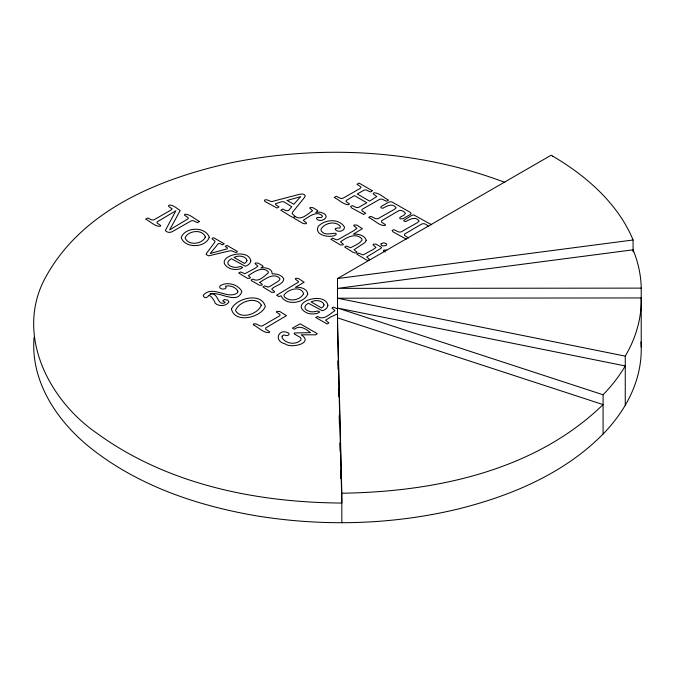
<?xml version="1.0" encoding="UTF-8"?>
<svg xmlns="http://www.w3.org/2000/svg" width="675" height="675" viewBox="0 0 675 675"><rect width="100%" height="100%" fill="white"/><g stroke="black" fill="none" stroke-linecap="round" stroke-linejoin="round"><path stroke-width="1.01" d="M34.079 337.298C30.172 382.193 58.328 423.006 92.433 449.415C139.404 486.118 197.522 505.685 255.69 515.7C322.481 526.711 391.542 524.905 457.431 509.178C511.245 495.863 565.051 473.276 604.226 432.869A300.147 173.289 0 0 0 624.316 406.839L625.548 404.755A302.214 174.488 0 0 0 641.242 348.536L641.208 346.334A304.898 176.032 0 0 0 640.997 341.93M625.261 356.122L625.548 355.641A302.214 174.488 0 0 0 641.242 299.422L641.225 297.945L337.5 298.207L625.261 356.122L625.261 405.245M295.296 216.523L292.098 213.578L292.857 211.874L304.433 197.547L305.294 195.708L304.13 194.501L302.198 193.936L299.244 194.375L273.999 200.99C270.515 203.116 268.102 198.745 264.887 199.868L264.414 200.703L265.216 201.614L277.071 208.052L279.045 206.862L276.05 204.913L275.417 204.238L275.687 203.664L281.551 201.783L283.846 201.766L291.743 206.71L288.427 210.651L286.116 210.718L282.85 209.064L280.792 210.195L291.777 216.945L293.549 217.367L295.296 216.523C301.295 220.902 307.513 213.899 312.584 210.727L309.698 208.136L310.129 207.529L312.854 207.672L317.115 210.136L317.798 210.887L315.748 212.338L320.068 212.169L323.781 213.41L325.544 214.844L326.168 216.456L325.645 218.067C323.485 220.489 319.359 221.434 316.761 219.181L316.676 218.017L317.326 217.485L321.022 217.578L322.304 216.793L322.372 216.008C317.09 209.883 308.374 217.131 303.244 220.32L306.577 223.012L306.028 223.788L303.345 223.577L294.249 218.329L293.549 217.367M603.079 394.774L604.226 393.576A300.147 173.289 0 0 0 624.316 367.538L625.261 365.951L337.5 308.028L603.079 394.774L603.079 434.067M504.9 182.385C418.289 149.681 322.211 144.442 231.744 162.633C160.473 178.276 83.042 209.427 46.027 276.531C14.31 332.977 48.052 399.752 97.023 433.325C167.223 484.464 256.348 502.529 341.828 503.044L337.5 327.679L337.5 278.556L551.129 155.216L552.825 156.203M337.542 313.917L330.775 316.929L325.595 320.245L328.919 322.945L327.122 323.983L315.757 317.478L317.647 316.457C323.646 320.836 329.856 313.833 334.935 310.66L332.049 308.07L332.48 307.462L333.771 307.15L336.724 308.618M337.5 278.556L633.083 239.988L633.083 251.918M641.225 288.124L337.5 288.377L633.083 249.817L633.26 250.231A304.898 176.032 0 0 1 641.216 287.39L641.225 347.068M341.828 493.222C434.396 491.906 534.575 471.167 603.079 404.595L337.5 317.849L341.828 493.222L341.828 522.695M406.418 239.203L392.977 231.854L392.124 230.453L394.04 229.694L398.672 232.006L400.925 231.997L417.513 222.564L419.183 221.054C415.471 215.932 409.894 219.35 405.759 221.543L404.249 221.223L403.734 220.421L411.767 215.384L413.674 214.895L431.679 224.792M386.817 250.29L383.873 250.02L383.468 250.746L385.273 252.07M408.518 238.005L404.578 235.415L404.578 234.073L420.879 224.513C423.444 222.455 426.904 224.387 428.49 226.699M633.083 239.988L632.365 238.267A307.724 177.668 0 0 0 552.8 156.212M337.837 360.973L338.048 369.377M338.512 388.277L338.715 396.681M339.188 415.581L339.39 423.984M339.863 442.884L340.065 451.288M340.529 470.188L340.74 478.583M282.133 336.218L282.125 337.804C285.744 343.761 295.439 345.161 300.603 340.352L301.134 338.909L300.451 337.449L294.376 334.074L294.216 332.986L310.517 332.64C305.505 328.759 299.86 324.726 294.393 329.282L292.435 328.101L300.181 323.831L317.208 333.619L315.765 334.817L301.177 334.808C314.398 343.204 290.815 348.815 285.154 343.853C273.021 341.263 278.657 327.189 288.9 333.29L288.951 334.623L288.267 335.197L286.673 335.61L283.795 334.943L282.133 336.218M231.457 309.023C234.807 323.713 260.499 317.773 265.309 306.644C261.984 291.938 236.284 297.911 231.457 309.023M372.119 190.628L371.697 191.506L370.271 191.886L366.247 189.97L364.365 189.996L357.235 193.995L369.622 201.142L376.819 196.484L373.832 194.392L373.25 193.615L373.891 192.814C379.223 192.645 383.856 197.859 388.522 200.087L386.471 201.277L382.075 199.125L380.042 199.133L362.863 208.904L362.019 209.537L361.876 210.71L365.698 213.275L363.648 214.456L351.683 207.976L350.612 206.415L352.434 205.63L356.442 207.596L358.374 207.52L366.803 202.745L354.434 195.607L346.165 200.509L346.089 201.623L349.431 203.918L348.773 204.744C343.448 204.829 338.892 199.631 334.176 197.463L336.234 196.273L340.673 198.467L342.672 198.399L359.868 188.603L361.015 187.422L360.813 186.857L357.024 184.267L359.092 183.085L372.119 190.628M259.875 282.319L262.364 284.521L261.74 285.247L259.327 285.196L251.665 280.775L251.032 280.083L252.863 279.037C258.28 282.766 264.322 276.126 268.388 272.827L268.169 271.578C262.01 265.916 253.825 272.118 248.29 275.645L250.442 277.619L249.775 278.345L247.404 278.319L238.688 272.987L240.587 271.966L244.924 273.712L255.707 267.874L257.926 266.152L254.998 263.587L255.403 262.963L258.162 263.132L262.457 265.613L263.149 266.33L260.913 267.924C265.013 267.283 272.506 268.439 272.16 273.864C276.379 273.67 281.568 274.852 283.787 278.783C283.466 284.656 274.995 285.297 271.679 289.128L274.641 291.625L274.084 292.418L271.477 292.207L262.887 286.934L264.718 285.871L268.144 287.162L270.548 286.023L278.294 281.281L279.88 279.568L279.669 278.21C273.569 272.43 265.393 278.843 259.875 282.319M261.276 305.117C258.382 313.841 240.823 320.026 235.524 310.567C238.41 301.818 255.943 295.675 261.276 305.117M237.828 291.119L237.575 292.739C227.686 300.367 212.473 284.234 203.2 295.405L204.112 297.194L205.824 297.726L208.035 296.679C208.187 292.064 215.004 300.561 215.021 303.024C218.557 306.737 226.1 306.399 228.909 302.012L227.779 300.105L224.378 299.582L222.708 300.848L225.155 302.332L224.843 302.771C216.903 306.374 218.725 291.448 209.815 294.199C219.021 290.393 237.44 305.615 241.844 291.431C238.089 284.209 226.682 281.239 219.932 285.972L219.738 287.685C221.341 289.373 224.682 289.769 226.159 287.719L225.484 286.251C229.897 284.968 235.626 287.018 237.828 291.119M250.805 260.828C250.585 263.68 247.776 265.562 245.227 266.237L231.373 258.668L228.85 260.575L227.829 262.507L228.226 264.364L230.074 265.967L233.255 267.173A7.864 4.539 0 0 0 239.195 266.802L240.983 266.524L242.713 267.519L240.038 268.971L236.891 269.418A10.032 5.797 0 0 1 229.711 268.38C210.305 258.255 247.97 246.063 250.805 260.828M327.881 305.328C327.653 308.18 324.844 310.053 322.296 310.736L308.332 303.227L305.918 305.075L304.898 307.007L305.302 308.863L307.142 310.466L310.331 311.664A7.864 4.539 0 0 0 316.271 311.293L318.052 311.015L319.781 312.019L317.115 313.47L313.968 313.917A10.032 5.797 0 0 1 306.779 312.879C287.373 302.754 325.038 290.562 327.881 305.328M209.292 237.305C205.403 248.062 184.908 248.619 181.212 237.524C185.119 226.749 205.487 226.285 209.292 237.305M335.357 228.876L335.23 229.407C337.382 232.808 344.891 231.457 344.444 226.986C338.943 218.219 325.148 219.333 318.414 226.15C313.301 235.077 329.957 238.604 335.762 234.866L336.319 234.09L335.711 233.305C330.952 233.137 324.996 235.896 321.334 231.154L320.971 229.264C324.363 222.919 335.593 220.396 340.436 226.496L339.972 228.074L337.179 227.99L335.357 228.876M199.471 221.484L197.48 222.691L193.32 220.691L191.405 220.733L172.851 231.314C170.53 232.9 167.13 232.824 165.324 230.504L175.854 210.769L157.089 221.906L157.098 223.054L160.777 225.534L160.237 226.336C154.938 226.682 150.314 221.349 145.648 219.156L147.665 217.932L151.782 219.966L153.782 219.898L170.952 210.119L172.167 208.879L168.995 206.677L168.438 205.909L169.088 205.116C173.197 204.601 176.867 208.55 180.2 210.524L169.653 229.897L188.182 218.767L188.148 217.679L184.385 215.072L184.933 214.22C190.215 214.144 194.797 219.24 199.471 221.484M369.124 217.164L368.997 217.612C374.161 219.864 379.215 225.897 384.961 225.534L385.509 224.724L381.577 222.126L381.569 220.793L397.87 211.224C400.435 209.174 403.903 211.106 405.481 213.41L403.658 215.401L400.385 217.08L399.634 218L400.199 218.877L403.043 218.7L410.273 214.523L411.142 213.418L410.012 212.245L391.677 201.791L388.758 202.095L381.527 206.272L380.734 207.141L381.248 207.942L382.759 208.263C386.893 206.069 392.462 202.643 396.174 207.773L394.504 209.284L377.916 218.708L375.663 218.717L371.031 216.413L369.124 217.164M206.423 253.446L206.128 254.45L208.6 255.85L228.952 251.024L231.306 250.695L235.651 252.442L236.917 252.205L237.355 251.412L226.977 245.396L225.188 246.409L227.365 247.86L227.213 248.83L210.254 253.462L218.27 243.667L219.983 243.591L222.497 244.848L224.235 243.818L213.823 237.828L212.465 238.081L212.051 238.815L215.089 241.287L214.591 242.544L206.423 253.446M205.369 237.043C202.306 244.367 187.912 245.962 185.085 237.769C188.165 230.504 202.618 228.8 205.369 237.043M307.733 294.106C303.801 303.725 285.398 305.902 281.053 295.743L278.961 296.578L276.59 295.22L298.181 282.31L298.628 281.72L295.279 279.037L295.785 278.26L298.392 278.471L304.138 282.234L295.372 287.348C300.021 286.774 307.412 288.47 307.733 294.106M366.23 240.308L365.048 242.477L354.071 249.708L357.058 252.18L356.501 252.973L353.894 252.762L344.655 247.084L346.469 246.046L350.57 247.708C354.586 245.582 359.446 243.92 362.07 240.055L361.657 238.562C355.404 232.394 346.241 237.634 340.495 241.886L343.356 244.249L342.757 245L340.259 244.898L330.834 239.161L332.716 238.123L336.184 239.777L338.04 239.65L353.987 230.555L356.906 228.361L353.7 225.585L354.173 224.944L356.856 225.113L362.399 228.648L353.371 234.149C358.02 233.871 364.821 235.204 366.23 240.308M381.088 243.785L381.122 245.05L382.683 245.953L385.754 245.582A2.852 1.645 0 0 0 386.454 243.793L383.771 242.755L381.088 243.785M246.94 260.39L246.392 261.934L244.477 263.452L233.972 257.386L236.697 256.433A7.121 4.117 0 0 1 244.62 257.437L246.35 258.837L246.94 260.39M324.008 304.889L323.468 306.433L321.553 307.952L311.04 301.885L313.774 300.932A7.121 4.117 0 0 1 321.697 301.936L323.418 303.337L324.008 304.889M287.111 200.458L293.802 204.28L300.67 196.67L287.111 200.458M303.59 293.785C300.13 300.215 289.845 302.189 284.453 296.916L283.93 295.38C287.297 289.28 301.261 285.238 303.59 293.785M253.749 324.067L253.319 324.827C258.331 327.223 263.393 333.113 269.114 332.615L269.705 331.847L265.604 329.138L265.798 327.898L286.453 315.647L279.83 311.529L276.868 311.344L276.328 312.078L280.015 314.516L279.838 315.698L263.528 325.232C260.077 328.227 257.209 322.439 253.749 324.067M369.655 259.487L367.909 260.558L366.5 260.044L356.839 254.154L358.678 253.15L363.074 254.931L373.106 249.539L375.958 247.455L372.988 244.73L373.553 244.097L376.068 244.173L380.827 246.923L381.594 247.683L380.59 248.569L366.677 256.989L369.655 259.487"/></g></svg>
